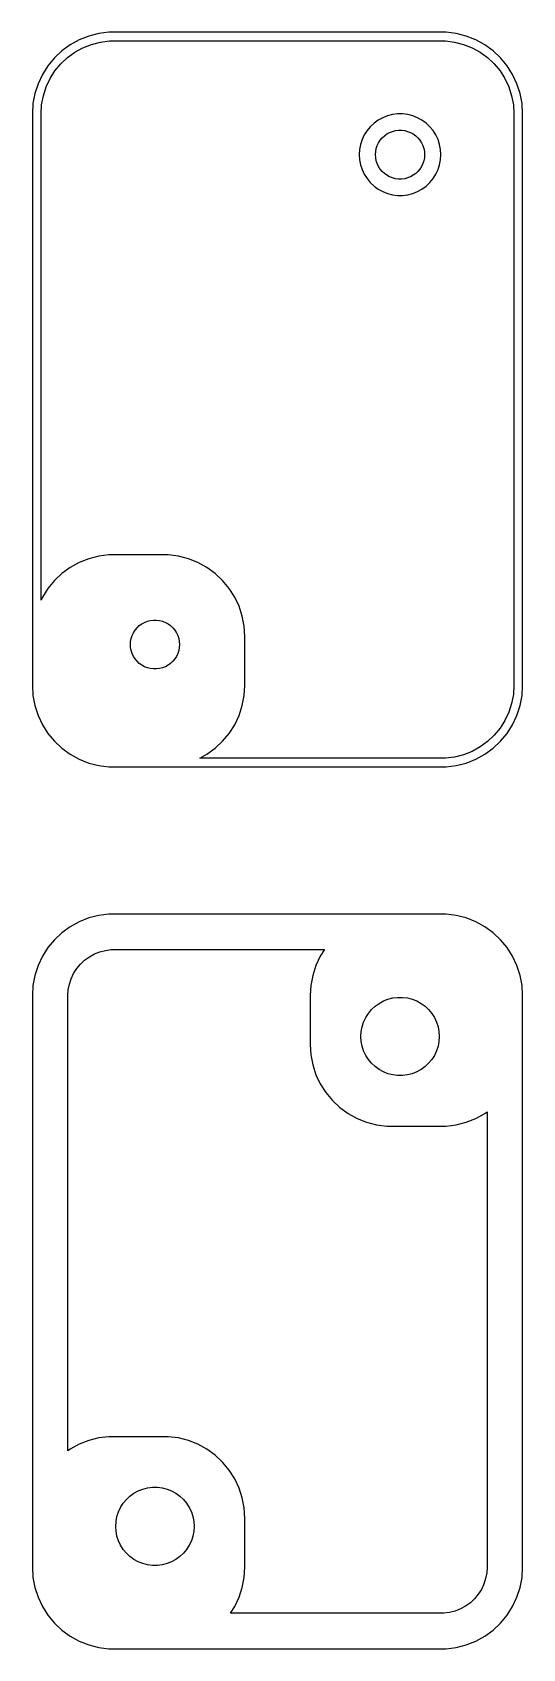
# Model space of a CAD drawing. Header units: metres. Extents: x -15 to 15, y 248 to 508.
# Drawn here: x -15 to 15, y 247.5 to 346.5 of the extents above; entities that cross this region are included whole.
import ezdxf

# ---------------------------------------------------------------- set-up
doc = ezdxf.new("R2010")
doc.units = ezdxf.units.M

msp = doc.modelspace()

# ---------------------------------------------------------------- linework, layer by layer
for p, q in [((-10.3139, 346.49), (-10.9369, 346.411)), ((10.3139, 346.49), (-10.3139, 346.49)), ((10.9369, 346.411), (10.3139, 346.49)), ((-12.6791, 345.722), (-13.1871, 345.353)), ((-12.1289, 346.024), (-12.6791, 345.722)), ((-12.3944, 345.273), (-11.9026, 345.543)), ((-11.5451, 346.255), (-12.1289, 346.024)), ((-11.9026, 345.543), (-11.3808, 345.75)), ((-10.9369, 346.411), (-11.5451, 346.255)), ((-11.3808, 345.75), (-10.8373, 345.889)), ((-10.8373, 345.889), (-10.2806, 345.96)), ((-10.2806, 345.96), (10.2806, 345.96)), ((10.2806, 345.96), (10.8373, 345.889)), ((10.8373, 345.889), (11.3808, 345.75)), ((11.5451, 346.255), (10.9369, 346.411)), ((11.3808, 345.75), (11.9026, 345.543)), ((12.1289, 346.024), (11.5451, 346.255)), ((11.9026, 345.543), (12.3944, 345.273)), ((12.6791, 345.722), (12.1289, 346.024)), ((13.1871, 345.353), (12.6791, 345.722)), ((-13.6448, 344.923), (-14.0451, 344.439)), ((-13.1871, 345.353), (-13.6448, 344.923)), ((-13.6151, 344.127), (-13.2574, 344.559)), ((-13.2574, 344.559), (-12.8483, 344.943)), ((-12.8483, 344.943), (-12.3944, 345.273)), ((12.3944, 345.273), (12.8483, 344.943)), ((12.8483, 344.943), (13.2574, 344.559)), ((13.6448, 344.923), (13.1871, 345.353)), ((13.2574, 344.559), (13.6151, 344.127)), ((14.0451, 344.439), (13.6448, 344.923)), ((-14.3815, 343.909), (-14.6489, 343.341)), ((-14.0451, 344.439), (-14.3815, 343.909)), ((-14.1547, 343.145), (-13.9158, 343.653)), ((-13.9158, 343.653), (-13.6151, 344.127)), ((13.6151, 344.127), (13.9158, 343.653)), ((13.9158, 343.653), (14.1547, 343.145)), ((14.3815, 343.909), (14.0451, 344.439)), ((14.6489, 343.341), (14.3815, 343.909)), ((-14.8429, 342.743), (-14.9606, 342.127)), ((-14.6489, 343.341), (-14.8429, 342.743)), ((-14.4333, 342.06), (-14.3281, 342.611)), ((-14.3281, 342.611), (-14.1547, 343.145)), ((14.1547, 343.145), (14.3281, 342.611)), ((14.3281, 342.611), (14.4333, 342.06)), ((14.8429, 342.743), (14.6489, 343.341)), ((14.9606, 342.127), (14.8429, 342.743)), ((-14.9606, 342.127), (-15, 341.5)), ((-15, 341.5), (-15, 306.5)), ((-14.4685, 341.5), (-14.4333, 342.06)), ((-14.4685, 311.724), (-14.4685, 341.5)), ((7.34302, 341.495), (7.03154, 341.456)), ((7.65697, 341.495), (7.34302, 341.495)), ((7.96844, 341.456), (7.65697, 341.495)), ((14.4333, 342.06), (14.4685, 341.5)), ((14.4685, 341.5), (14.4685, 306.5)), ((15, 341.5), (14.9606, 342.127)), ((15, 306.5), (15, 341.5)), ((5.67757, 340.711), (5.47745, 340.469)), ((5.90643, 340.926), (5.67757, 340.711)), ((6.16043, 341.111), (5.90643, 340.926)), ((6.43555, 341.262), (6.16043, 341.111)), ((6.72745, 341.378), (6.43555, 341.262)), ((7.03154, 341.456), (6.72745, 341.378)), ((7.21892, 340.473), (7.40581, 340.497)), ((7.40581, 340.497), (7.59418, 340.497)), ((7.59418, 340.497), (7.78107, 340.473)), ((8.27254, 341.378), (7.96844, 341.456)), ((8.56444, 341.262), (8.27254, 341.378)), ((8.83955, 341.111), (8.56444, 341.262)), ((9.09355, 340.926), (8.83955, 341.111)), ((9.32242, 340.711), (9.09355, 340.926)), ((9.52254, 340.469), (9.32242, 340.711)), ((5.07854, 339.622), (5.0197, 339.313)), ((5.17555, 339.92), (5.07854, 339.622)), ((5.30922, 340.204), (5.17555, 339.92)), ((5.47745, 340.469), (5.30922, 340.204)), ((6.04712, 339.373), (6.10533, 339.552)), ((6.10533, 339.552), (6.18553, 339.723)), ((6.18553, 339.723), (6.28647, 339.882)), ((6.28647, 339.882), (6.40654, 340.027)), ((6.40654, 340.027), (6.54385, 340.156)), ((6.54385, 340.156), (6.69626, 340.266)), ((6.69626, 340.266), (6.86133, 340.357)), ((6.86133, 340.357), (7.03647, 340.427)), ((7.03647, 340.427), (7.21892, 340.473)), ((7.78107, 340.473), (7.96352, 340.427)), ((7.96352, 340.427), (8.13866, 340.357)), ((8.13866, 340.357), (8.30373, 340.266)), ((8.30373, 340.266), (8.45613, 340.156)), ((8.45613, 340.156), (8.59344, 340.027)), ((8.59344, 340.027), (8.71352, 339.882)), ((8.71352, 339.882), (8.81445, 339.723)), ((8.81445, 339.723), (8.89465, 339.552)), ((8.89465, 339.552), (8.95287, 339.373)), ((9.69077, 340.204), (9.52254, 340.469)), ((9.82443, 339.92), (9.69077, 340.204)), ((9.92145, 339.622), (9.82443, 339.92)), ((9.98029, 339.313), (9.92145, 339.622)), ((5.0197, 339.313), (5, 339)), ((5, 339), (5.0197, 338.687)), ((5.0197, 338.687), (5.07854, 338.378)), ((6, 339), (6.01183, 339.188)), ((6.01183, 338.812), (6, 339)), ((6.01183, 339.188), (6.04712, 339.373)), ((6.04712, 338.627), (6.01183, 338.812)), ((6.10533, 338.448), (6.04712, 338.627)), ((8.95287, 338.627), (8.89465, 338.448)), ((8.95287, 339.373), (8.98816, 339.188)), ((8.98816, 338.812), (8.95287, 338.627)), ((8.98816, 339.188), (9, 339)), ((9, 339), (8.98816, 338.812)), ((9.92145, 338.378), (9.98029, 338.687)), ((10, 339), (9.98029, 339.313)), ((9.98029, 338.687), (10, 339)), ((5.07854, 338.378), (5.17555, 338.08)), ((5.17555, 338.08), (5.30922, 337.796)), ((5.30922, 337.796), (5.47745, 337.531)), ((5.47745, 337.531), (5.67757, 337.289)), ((6.18553, 338.277), (6.10533, 338.448)), ((6.28647, 338.118), (6.18553, 338.277)), ((6.40654, 337.973), (6.28647, 338.118)), ((6.54385, 337.844), (6.40654, 337.973)), ((6.69626, 337.734), (6.54385, 337.844)), ((6.86133, 337.643), (6.69626, 337.734)), ((7.03647, 337.573), (6.86133, 337.643)), ((7.21892, 337.527), (7.03647, 337.573)), ((7.40581, 337.503), (7.21892, 337.527)), ((7.78107, 337.527), (7.59418, 337.503)), ((7.96352, 337.573), (7.78107, 337.527)), ((8.13866, 337.643), (7.96352, 337.573)), ((8.30373, 337.734), (8.13866, 337.643)), ((8.45613, 337.844), (8.30373, 337.734)), ((8.59344, 337.973), (8.45613, 337.844)), ((8.71352, 338.118), (8.59344, 337.973)), ((8.81445, 338.277), (8.71352, 338.118)), ((8.89465, 338.448), (8.81445, 338.277)), ((9.32242, 337.289), (9.52254, 337.531)), ((9.52254, 337.531), (9.69077, 337.796)), ((9.69077, 337.796), (9.82443, 338.08)), ((9.82443, 338.08), (9.92145, 338.378)), ((5.67757, 337.289), (5.90643, 337.074)), ((5.90643, 337.074), (6.16043, 336.889)), ((6.16043, 336.889), (6.43555, 336.738)), ((6.43555, 336.738), (6.72745, 336.622)), ((6.72745, 336.622), (7.03154, 336.544)), ((7.03154, 336.544), (7.34302, 336.505)), ((7.59418, 337.503), (7.40581, 337.503)), ((7.65697, 336.505), (7.96844, 336.544)), ((7.96844, 336.544), (8.27254, 336.622)), ((8.27254, 336.622), (8.56444, 336.738)), ((8.56444, 336.738), (8.83955, 336.889)), ((8.83955, 336.889), (9.09355, 337.074)), ((9.09355, 337.074), (9.32242, 337.289)), ((7.34302, 336.505), (7.65697, 336.505)), ((-12.1289, 314.024), (-12.6791, 313.722)), ((-11.5451, 314.255), (-12.1289, 314.024)), ((-10.9369, 314.411), (-11.5451, 314.255)), ((-10.3139, 314.49), (-10.9369, 314.411)), ((-6.68604, 314.49), (-10.3139, 314.49)), ((-6.06308, 314.411), (-6.68604, 314.49)), ((-5.45491, 314.255), (-6.06308, 314.411)), ((-4.87109, 314.024), (-5.45491, 314.255)), ((-4.32086, 313.722), (-4.87109, 314.024)), ((-13.6448, 312.923), (-14.0451, 312.439)), ((-13.1871, 313.353), (-13.6448, 312.923)), ((-12.6791, 313.722), (-13.1871, 313.353)), ((-3.81287, 313.353), (-4.32086, 313.722)), ((-3.35515, 312.923), (-3.81287, 313.353)), ((-2.95491, 312.439), (-3.35515, 312.923)), ((-14.3815, 311.909), (-14.4685, 311.724)), ((-14.0451, 312.439), (-14.3815, 311.909)), ((-2.61845, 311.909), (-2.95491, 312.439)), ((-2.3511, 311.341), (-2.61845, 311.909)), ((-2.15707, 310.743), (-2.3511, 311.341)), ((-8.81445, 309.723), (-8.71352, 309.882)), ((-8.71352, 309.882), (-8.59344, 310.027)), ((-8.59344, 310.027), (-8.45613, 310.156)), ((-8.45613, 310.156), (-8.30373, 310.266)), ((-8.30373, 310.266), (-8.13866, 310.357)), ((-8.13866, 310.357), (-7.96352, 310.427)), ((-7.96352, 310.427), (-7.78107, 310.473)), ((-7.78107, 310.473), (-7.59418, 310.497)), ((-7.59418, 310.497), (-7.40581, 310.497)), ((-7.40581, 310.497), (-7.21892, 310.473)), ((-7.21892, 310.473), (-7.03647, 310.427)), ((-7.03647, 310.427), (-6.86133, 310.357)), ((-6.86133, 310.357), (-6.69626, 310.266)), ((-6.69626, 310.266), (-6.54385, 310.156)), ((-6.54385, 310.156), (-6.40654, 310.027)), ((-6.40654, 310.027), (-6.28647, 309.882)), ((-6.28647, 309.882), (-6.18553, 309.723)), ((-2.03941, 310.127), (-2.15707, 310.743)), ((-2, 309.5), (-2.03941, 310.127)), ((-9, 309), (-8.98816, 309.188)), ((-8.98816, 308.812), (-9, 309)), ((-8.98816, 309.188), (-8.95287, 309.373)), ((-8.95287, 309.373), (-8.89465, 309.552)), ((-8.89465, 309.552), (-8.81445, 309.723)), ((-6.18553, 309.723), (-6.10533, 309.552)), ((-6.10533, 309.552), (-6.04712, 309.373)), ((-6.04712, 309.373), (-6.01183, 309.188)), ((-6.01183, 309.188), (-6, 309)), ((-6, 309), (-6.01183, 308.812)), ((-2, 306.5), (-2, 309.5)), ((-8.95287, 308.627), (-8.98816, 308.812)), ((-8.89465, 308.448), (-8.95287, 308.627)), ((-8.81445, 308.277), (-8.89465, 308.448)), ((-8.71352, 308.118), (-8.81445, 308.277)), ((-8.59344, 307.973), (-8.71352, 308.118)), ((-8.45613, 307.844), (-8.59344, 307.973)), ((-8.30373, 307.734), (-8.45613, 307.844)), ((-6.54385, 307.844), (-6.69626, 307.734)), ((-6.40654, 307.973), (-6.54385, 307.844)), ((-6.28647, 308.118), (-6.40654, 307.973)), ((-6.18553, 308.277), (-6.28647, 308.118)), ((-6.10533, 308.448), (-6.18553, 308.277)), ((-6.04712, 308.627), (-6.10533, 308.448)), ((-6.01183, 308.812), (-6.04712, 308.627)), ((-8.13866, 307.643), (-8.30373, 307.734)), ((-7.96352, 307.573), (-8.13866, 307.643)), ((-7.78107, 307.527), (-7.96352, 307.573)), ((-7.59418, 307.503), (-7.78107, 307.527)), ((-7.40581, 307.503), (-7.59418, 307.503)), ((-7.21892, 307.527), (-7.40581, 307.503)), ((-7.03647, 307.573), (-7.21892, 307.527)), ((-6.86133, 307.643), (-7.03647, 307.573)), ((-6.69626, 307.734), (-6.86133, 307.643)), ((-15, 306.5), (-14.9606, 305.873)), ((-14.9606, 305.873), (-14.8429, 305.257)), ((-2.15707, 305.257), (-2.03941, 305.873)), ((-2.03941, 305.873), (-2, 306.5)), ((14.4333, 305.94), (14.3281, 305.389)), ((14.4685, 306.5), (14.4333, 305.94)), ((14.8429, 305.257), (14.9606, 305.873)), ((14.9606, 305.873), (15, 306.5)), ((-14.8429, 305.257), (-14.6489, 304.659)), ((-2.3511, 304.659), (-2.15707, 305.257)), ((14.3281, 305.389), (14.1547, 304.855)), ((14.6489, 304.659), (14.8429, 305.257)), ((-14.6489, 304.659), (-14.3815, 304.091)), ((-14.3815, 304.091), (-14.0451, 303.561)), ((-2.95491, 303.561), (-2.61845, 304.091)), ((-2.61845, 304.091), (-2.3511, 304.659)), ((13.6151, 303.873), (13.2574, 303.441)), ((13.9158, 304.347), (13.6151, 303.873)), ((14.1547, 304.855), (13.9158, 304.347)), ((14.0451, 303.561), (14.3815, 304.091)), ((14.3815, 304.091), (14.6489, 304.659)), ((-14.0451, 303.561), (-13.6448, 303.077)), ((-13.6448, 303.077), (-13.1871, 302.647)), ((-3.81287, 302.647), (-3.35515, 303.077)), ((-3.35515, 303.077), (-2.95491, 303.561)), ((12.8483, 303.057), (12.3944, 302.727)), ((13.2574, 303.441), (12.8483, 303.057)), ((13.1871, 302.647), (13.6448, 303.077)), ((13.6448, 303.077), (14.0451, 303.561)), ((-13.1871, 302.647), (-12.6791, 302.278)), ((-12.6791, 302.278), (-12.1289, 301.976)), ((-12.1289, 301.976), (-11.5451, 301.745)), ((-4.75392, 302.04), (-4.32086, 302.278)), ((10.2806, 302.04), (-4.75392, 302.04)), ((-4.32086, 302.278), (-3.81287, 302.647)), ((10.8373, 302.111), (10.2806, 302.04)), ((11.3808, 302.25), (10.8373, 302.111)), ((11.9026, 302.457), (11.3808, 302.25)), ((11.5451, 301.745), (12.1289, 301.976)), ((12.3944, 302.727), (11.9026, 302.457)), ((12.1289, 301.976), (12.6791, 302.278)), ((12.6791, 302.278), (13.1871, 302.647)), ((-11.5451, 301.745), (-10.9369, 301.589)), ((-10.9369, 301.589), (-10.3139, 301.51)), ((-10.3139, 301.51), (10.3139, 301.51)), ((10.3139, 301.51), (10.9369, 301.589)), ((10.9369, 301.589), (11.5451, 301.745)), ((-12.1289, 292.024), (-12.6791, 291.722)), ((-11.5451, 292.255), (-12.1289, 292.024)), ((-10.9369, 292.411), (-11.5451, 292.255)), ((-10.3139, 292.49), (-10.9369, 292.411)), ((10.3139, 292.49), (-10.3139, 292.49)), ((10.9369, 292.411), (10.3139, 292.49)), ((11.5451, 292.255), (10.9369, 292.411)), ((12.1289, 292.024), (11.5451, 292.255)), ((12.6791, 291.722), (12.1289, 292.024)), ((-13.1871, 291.353), (-13.6448, 290.923)), ((-12.6791, 291.722), (-13.1871, 291.353)), ((13.1871, 291.353), (12.6791, 291.722)), ((13.6448, 290.923), (13.1871, 291.353)), ((-14.0451, 290.439), (-14.3815, 289.909)), ((-13.6448, 290.923), (-14.0451, 290.439)), ((-11.5128, 289.884), (-11.2021, 290.055)), ((-11.2021, 290.055), (-10.8725, 290.185)), ((-10.8725, 290.185), (-10.5291, 290.273)), ((-10.5291, 290.273), (-10.1773, 290.318)), ((-10.1773, 290.318), (2.87805, 290.318)), ((2.87805, 290.318), (2.61845, 289.909)), ((14.0451, 290.439), (13.6448, 290.923)), ((14.3815, 289.909), (14.0451, 290.439)), ((-14.6489, 289.341), (-14.8429, 288.743)), ((-14.3815, 289.909), (-14.6489, 289.341)), ((-12.4742, 288.86), (-12.2842, 289.16)), ((-12.2842, 289.16), (-12.0582, 289.433)), ((-12.0582, 289.433), (-11.7997, 289.675)), ((-11.7997, 289.675), (-11.5128, 289.884)), ((2.3511, 289.341), (2.15707, 288.743)), ((2.61845, 289.909), (2.3511, 289.341)), ((14.6489, 289.341), (14.3815, 289.909)), ((14.8429, 288.743), (14.6489, 289.341)), ((-14.9606, 288.127), (-15, 287.5)), ((-14.8429, 288.743), (-14.9606, 288.127)), ((-12.8011, 287.854), (-12.7347, 288.202)), ((-12.7347, 288.202), (-12.6251, 288.539)), ((-12.6251, 288.539), (-12.4742, 288.86)), ((2.03941, 288.127), (2, 287.5)), ((2.15707, 288.743), (2.03941, 288.127)), ((14.9606, 288.127), (14.8429, 288.743)), ((15, 287.5), (14.9606, 288.127)), ((-15, 287.5), (-15, 252.5)), ((-12.8234, 287.5), (-12.8011, 287.854)), ((-12.8234, 259.617), (-12.8234, 287.5)), ((2, 287.5), (2, 284.5)), ((6.214, 287.026), (6.47812, 287.172)), ((6.47812, 287.172), (6.75835, 287.283)), ((6.75835, 287.283), (7.05028, 287.357)), ((7.05028, 287.357), (7.34929, 287.395)), ((7.34929, 287.395), (7.6507, 287.395)), ((7.6507, 287.395), (7.94971, 287.357)), ((7.94971, 287.357), (8.24164, 287.283)), ((8.24164, 287.283), (8.52187, 287.172)), ((8.52187, 287.172), (8.78598, 287.026)), ((15, 252.5), (15, 287.5)), ((5.26852, 285.883), (5.39685, 286.156)), ((5.39685, 286.156), (5.55835, 286.411)), ((5.55835, 286.411), (5.75047, 286.643)), ((5.75047, 286.643), (5.97017, 286.849)), ((5.97017, 286.849), (6.214, 287.026)), ((8.78598, 287.026), (9.02982, 286.849)), ((9.02982, 286.849), (9.24951, 286.643)), ((9.24951, 286.643), (9.44164, 286.411)), ((9.44164, 286.411), (9.60313, 286.156)), ((9.60313, 286.156), (9.73146, 285.883)), ((5.09999, 285), (5.11891, 285.301)), ((5.11891, 285.301), (5.1754, 285.597)), ((5.1754, 285.597), (5.26852, 285.883)), ((9.73146, 285.883), (9.82458, 285.597)), ((9.82458, 285.597), (9.88107, 285.301)), ((9.88107, 285.301), (9.89999, 285)), ((2, 284.5), (2.03941, 283.873)), ((5.11891, 284.699), (5.09999, 285)), ((5.1754, 284.403), (5.11891, 284.699)), ((5.26852, 284.117), (5.1754, 284.403)), ((5.39685, 283.844), (5.26852, 284.117)), ((9.73146, 284.117), (9.60313, 283.844)), ((9.82458, 284.403), (9.73146, 284.117)), ((9.88107, 284.699), (9.82458, 284.403)), ((9.89999, 285), (9.88107, 284.699)), ((2.03941, 283.873), (2.15707, 283.257)), ((2.15707, 283.257), (2.3511, 282.659)), ((5.55835, 283.589), (5.39685, 283.844)), ((5.75047, 283.357), (5.55835, 283.589)), ((5.97017, 283.151), (5.75047, 283.357)), ((6.214, 282.974), (5.97017, 283.151)), ((9.02982, 283.151), (8.78598, 282.974)), ((9.24951, 283.357), (9.02982, 283.151)), ((9.44164, 283.589), (9.24951, 283.357)), ((9.60313, 283.844), (9.44164, 283.589)), ((2.3511, 282.659), (2.61845, 282.091)), ((6.47812, 282.828), (6.214, 282.974)), ((6.75835, 282.717), (6.47812, 282.828)), ((7.05028, 282.643), (6.75835, 282.717)), ((7.34929, 282.605), (7.05028, 282.643)), ((7.6507, 282.605), (7.34929, 282.605)), ((7.94971, 282.643), (7.6507, 282.605)), ((8.24164, 282.717), (7.94971, 282.643)), ((8.52187, 282.828), (8.24164, 282.717)), ((8.78598, 282.974), (8.52187, 282.828)), ((2.61845, 282.091), (2.95491, 281.561)), ((2.95491, 281.561), (3.35515, 281.077)), ((3.35515, 281.077), (3.81287, 280.647)), ((3.81287, 280.647), (4.32086, 280.278)), ((4.32086, 280.278), (4.87109, 279.976)), ((12.1289, 279.976), (12.6791, 280.278)), ((12.6791, 280.278), (12.8234, 280.383)), ((12.8234, 280.383), (12.8234, 252.5)), ((4.87109, 279.976), (5.45491, 279.745)), ((5.45491, 279.745), (6.06308, 279.589)), ((6.06308, 279.589), (6.68604, 279.51)), ((6.68604, 279.51), (10.3139, 279.51)), ((10.3139, 279.51), (10.9369, 279.589)), ((10.9369, 279.589), (11.5451, 279.745)), ((11.5451, 279.745), (12.1289, 279.976)), ((-10.9369, 260.411), (-11.5451, 260.255)), ((-10.3139, 260.49), (-10.9369, 260.411)), ((-6.68604, 260.49), (-10.3139, 260.49)), ((-6.06308, 260.411), (-6.68604, 260.49)), ((-5.45491, 260.255), (-6.06308, 260.411)), ((-12.6791, 259.722), (-12.8234, 259.617)), ((-12.1289, 260.024), (-12.6791, 259.722)), ((-11.5451, 260.255), (-12.1289, 260.024)), ((-4.87109, 260.024), (-5.45491, 260.255)), ((-4.32086, 259.722), (-4.87109, 260.024)), ((-3.81287, 259.353), (-4.32086, 259.722)), ((-3.35515, 258.923), (-3.81287, 259.353)), ((-2.95491, 258.439), (-3.35515, 258.923)), ((-2.61845, 257.909), (-2.95491, 258.439)), ((-8.24164, 257.283), (-7.94971, 257.357)), ((-7.94971, 257.357), (-7.6507, 257.395)), ((-7.6507, 257.395), (-7.34929, 257.395)), ((-7.34929, 257.395), (-7.05028, 257.357)), ((-7.05028, 257.357), (-6.75835, 257.283)), ((-2.3511, 257.341), (-2.61845, 257.909)), ((-9.60313, 256.156), (-9.44164, 256.411)), ((-9.44164, 256.411), (-9.24951, 256.643)), ((-9.24951, 256.643), (-9.02982, 256.849)), ((-9.02982, 256.849), (-8.78598, 257.026)), ((-8.78598, 257.026), (-8.52187, 257.172)), ((-8.52187, 257.172), (-8.24164, 257.283)), ((-6.75835, 257.283), (-6.47812, 257.172)), ((-6.47812, 257.172), (-6.214, 257.026)), ((-6.214, 257.026), (-5.97017, 256.849)), ((-5.97017, 256.849), (-5.75047, 256.643)), ((-5.75047, 256.643), (-5.55835, 256.411)), ((-5.55835, 256.411), (-5.39685, 256.156)), ((-2.15707, 256.743), (-2.3511, 257.341)), ((-2.03941, 256.127), (-2.15707, 256.743)), ((-9.88107, 255.301), (-9.82458, 255.597)), ((-9.82458, 255.597), (-9.73146, 255.883)), ((-9.73146, 255.883), (-9.60313, 256.156)), ((-5.39685, 256.156), (-5.26852, 255.883)), ((-5.26852, 255.883), (-5.1754, 255.597)), ((-5.1754, 255.597), (-5.11891, 255.301)), ((-2, 255.5), (-2.03941, 256.127)), ((-2, 252.5), (-2, 255.5)), ((-9.89999, 255), (-9.88107, 255.301)), ((-9.88107, 254.699), (-9.89999, 255)), ((-9.82458, 254.403), (-9.88107, 254.699)), ((-9.73146, 254.117), (-9.82458, 254.403)), ((-5.1754, 254.403), (-5.26852, 254.117)), ((-5.11891, 254.699), (-5.1754, 254.403)), ((-5.11891, 255.301), (-5.09999, 255)), ((-5.09999, 255), (-5.11891, 254.699)), ((-9.60313, 253.844), (-9.73146, 254.117)), ((-9.44164, 253.589), (-9.60313, 253.844)), ((-9.24951, 253.357), (-9.44164, 253.589)), ((-5.55835, 253.589), (-5.75047, 253.357)), ((-5.39685, 253.844), (-5.55835, 253.589)), ((-5.26852, 254.117), (-5.39685, 253.844)), ((-15, 252.5), (-14.9606, 251.873)), ((-9.02982, 253.151), (-9.24951, 253.357)), ((-8.78598, 252.974), (-9.02982, 253.151)), ((-8.52187, 252.828), (-8.78598, 252.974)), ((-8.24164, 252.717), (-8.52187, 252.828)), ((-7.94971, 252.643), (-8.24164, 252.717)), ((-7.6507, 252.605), (-7.94971, 252.643)), ((-7.34929, 252.605), (-7.6507, 252.605)), ((-7.05028, 252.643), (-7.34929, 252.605)), ((-6.75835, 252.717), (-7.05028, 252.643)), ((-6.47812, 252.828), (-6.75835, 252.717)), ((-6.214, 252.974), (-6.47812, 252.828)), ((-5.97017, 253.151), (-6.214, 252.974)), ((-5.75047, 253.357), (-5.97017, 253.151)), ((-2.03941, 251.873), (-2, 252.5)), ((12.8234, 252.5), (12.8011, 252.146)), ((14.9606, 251.873), (15, 252.5)), ((-14.9606, 251.873), (-14.8429, 251.257)), ((-2.15707, 251.257), (-2.03941, 251.873)), ((12.6251, 251.461), (12.4742, 251.14)), ((12.7347, 251.798), (12.6251, 251.461)), ((12.8011, 252.146), (12.7347, 251.798)), ((14.8429, 251.257), (14.9606, 251.873)), ((-14.8429, 251.257), (-14.6489, 250.659)), ((-14.6489, 250.659), (-14.3815, 250.091)), ((-2.61845, 250.091), (-2.3511, 250.659)), ((-2.3511, 250.659), (-2.15707, 251.257)), ((12.0582, 250.567), (11.7997, 250.325)), ((12.2842, 250.84), (12.0582, 250.567)), ((12.4742, 251.14), (12.2842, 250.84)), ((14.3815, 250.091), (14.6489, 250.659)), ((14.6489, 250.659), (14.8429, 251.257)), ((-14.3815, 250.091), (-14.0451, 249.561)), ((-14.0451, 249.561), (-13.6448, 249.077)), ((-2.87805, 249.682), (-2.61845, 250.091)), ((10.1773, 249.682), (-2.87805, 249.682)), ((10.5291, 249.727), (10.1773, 249.682)), ((10.8725, 249.815), (10.5291, 249.727)), ((11.2021, 249.945), (10.8725, 249.815)), ((11.5128, 250.116), (11.2021, 249.945)), ((11.7997, 250.325), (11.5128, 250.116)), ((13.6448, 249.077), (14.0451, 249.561)), ((14.0451, 249.561), (14.3815, 250.091)), ((-13.6448, 249.077), (-13.1871, 248.647)), ((-13.1871, 248.647), (-12.6791, 248.278)), ((12.6791, 248.278), (13.1871, 248.647)), ((13.1871, 248.647), (13.6448, 249.077)), ((-12.6791, 248.278), (-12.1289, 247.976)), ((-12.1289, 247.976), (-11.5451, 247.745)), ((-11.5451, 247.745), (-10.9369, 247.589)), ((-10.9369, 247.589), (-10.3139, 247.51)), ((-10.3139, 247.51), (10.3139, 247.51)), ((10.3139, 247.51), (10.9369, 247.589)), ((10.9369, 247.589), (11.5451, 247.745)), ((11.5451, 247.745), (12.1289, 247.976)), ((12.1289, 247.976), (12.6791, 248.278))]:
    msp.add_line(p, q)

doc.saveas('drawing.dxf')
